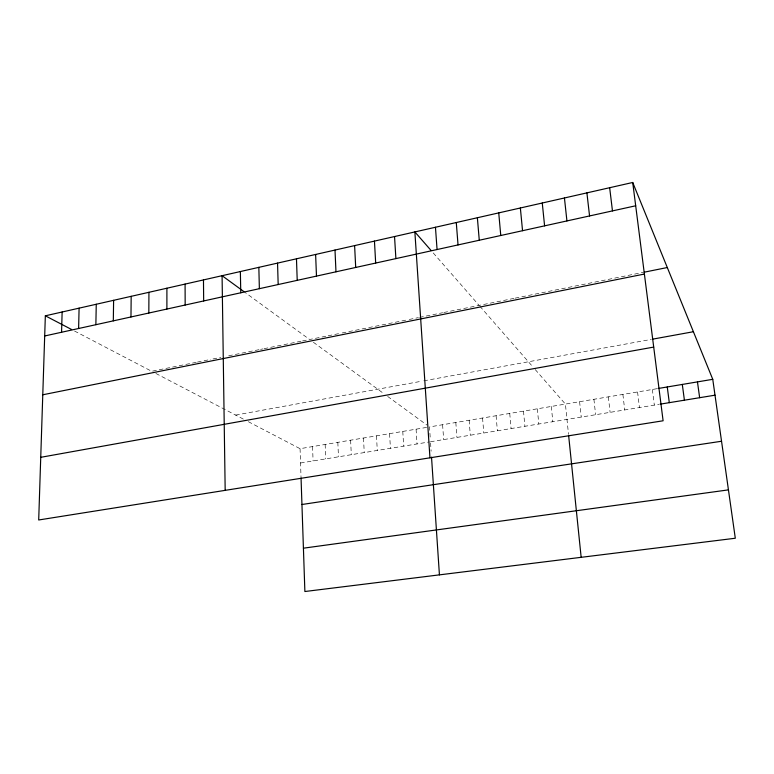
<?xml version="1.0" encoding="UTF-8"?>
<svg xmlns="http://www.w3.org/2000/svg" width="774" height="774" viewBox="0 0 774 774"><rect width="100%" height="100%" fill="white"/><g stroke="black" fill="none" stroke-linecap="round" stroke-linejoin="round"><path stroke-width="0.58" stroke-dasharray="3.87 2.9" d="M196.248 362.319L151.694 371.278L73.743 330.614M197.428 362.077L210.751 359.397M212.976 358.952L220.832 357.375M228.678 355.788L259.416 349.606M260.557 349.374L262.87 348.91M264.031 348.677L301.347 341.17M302.528 340.937L307.239 339.979M325.796 336.255L309.6 339.505L243.858 291.566M328.128 335.781L340.976 333.197M342.147 332.965L408.091 319.691M409.223 319.459L418.405 317.621M419.547 317.388L442.651 312.735M443.812 312.502L514.033 298.377M515.165 298.145L642.962 272.429M235.654 415.087L421.559 381.234M423.842 380.818L651.282 339.399M248.338 421.695L300.06 448.688L428.37 427.122M656.942 388.703L429.493 426.929L430.18 437.184M300.544 463.007L429.367 441.925M430.489 441.741L658.926 404.357M155.864 373.455L243.529 419.189M313.383 342.263L384.107 393.84M387.648 396.423L426.89 425.032M433.237 252.934L479.116 305.401M479.89 306.281L532.976 366.992M535.192 369.537L565.407 404.086L568.493 434.108M652.356 389.467L654.32 405.112M637.563 391.954L639.459 407.54M622.896 394.421L624.724 409.959M608.345 396.868L610.115 412.349M593.919 399.297L595.612 414.719M579.6 401.696L581.235 417.07M551.32 406.456L552.829 421.724M537.35 408.798L538.801 424.017M523.495 411.129L524.888 426.29M509.747 413.442L511.072 428.554M496.105 415.735L497.372 430.799M482.57 418.008L483.789 433.014M469.141 420.263L470.302 435.22M455.818 422.507L456.931 437.416M442.602 424.723L443.657 439.584M430.567 442.922L431.118 451.213M416.083 429.183L417.022 443.947M402.78 431.418L403.67 446.124M389.583 433.634L390.425 448.301M376.493 435.839L377.277 450.449M363.509 438.016L364.235 452.577M350.622 440.183L351.299 454.696M337.832 442.331L338.461 456.795M325.148 444.469L325.728 458.885M312.561 446.588L313.083 460.946M300.06 448.688L301.009 476.736"/><path stroke-width="1.16" d="M166.894 309.049L166.903 288.218M148.831 313.035L148.937 292.291M130.97 316.963L131.174 296.326M113.314 320.852L113.614 300.312M95.87 324.693L96.257 304.25M78.619 328.495L79.093 308.149M61.562 332.259L62.133 311.999M45.347 315.811L38.7 519.983L663.105 420.775L632.716 182.48L45.347 315.811L71.653 329.531M44.699 335.974L635.686 205.787M644.103 272.206L667.294 267.533M42.783 394.779L644.394 274.044M652.405 339.196L693.407 331.727M40.741 457.318L653.711 347.091M658.084 388.509L712.757 379.318L735.3 538.24L304.879 591.52L301.047 477.887M660.087 404.173L715.002 395.185M301.947 504.503L721.542 441.248M303.418 548.186L728.44 489.874M243.858 291.566L222.08 275.689L225.176 490.358M430.954 250.321L414.864 231.929L429.957 457.821M632.716 182.48L712.757 379.318M697.461 381.892L699.648 397.701M682.3 384.436L684.409 400.187M667.265 386.961L669.297 402.664M609.66 187.714L612.466 210.905M586.905 192.881L589.556 215.946M564.439 197.98L566.926 220.929M568.609 435.249L581.158 557.319M542.264 203.011L544.596 225.853M520.36 207.983L522.547 230.71M498.737 212.898L500.768 235.509M477.374 217.746L479.27 240.24M456.283 222.535L458.034 244.923M435.452 227.256L437.068 249.538M431.524 457.144L439.429 574.859M394.537 236.544L395.891 258.613M374.452 241.101L375.671 263.063M354.608 245.61L355.701 267.456M334.997 250.06L335.974 271.809M315.618 254.462L316.479 276.105M296.471 258.806L297.216 280.343M277.547 263.102L278.176 284.542M258.845 267.349L259.367 288.683M240.356 271.539L240.772 292.775M203.475 279.917L203.668 300.951M185.083 284.087L185.17 305.024"/></g></svg>
